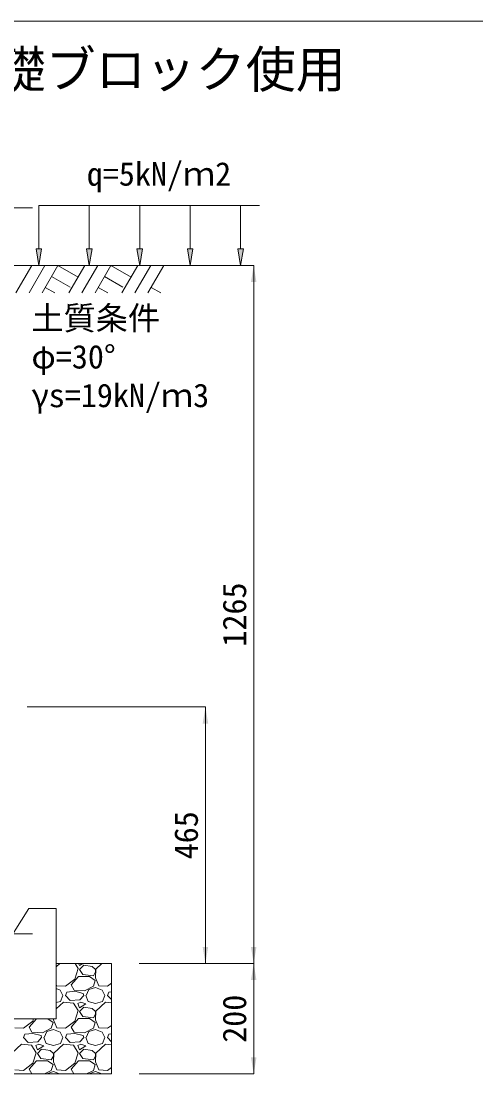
# Model space of a CAD drawing. Units: millimetres at full size. Extents: x 187207 to 255567, y 882048 to 905686.
# Drawn here: x 208944 to 209768, y 899740 to 901648 of the extents above; entities that cross this region are included whole.
import ezdxf
from ezdxf.enums import TextEntityAlignment as Align

# ---------------------------------------------------------------- set-up
doc = ezdxf.new("R2010")
doc.units = ezdxf.units.MM
doc.header["$LTSCALE"] = 20
for name, color, linetype, lineweight in [('0_2', 7, 'Continuous', 20), ('図枠', 5, 'Continuous', 13), ('基礎ブロック', 2, 'Continuous', 13), ('基礎材', 7, 'Continuous', 15), ('寸法線', 7, 'Continuous', 13), ('ﾊｯﾁﾝｸﾞ', 7, 'Continuous', 5)]:
    doc.layers.add(name, color=color, linetype=linetype, lineweight=lineweight)
doc.layers.add('文字', color=7, linetype='Continuous')
doc.styles.add('ＭＳ ゴシック', font='')
doc.styles.get('ＭＳ ゴシック').set_extended_font_data('MS Gothic')

# ---------------------------------------------------------------- blocks, each defined once
blk = doc.blocks.new('filled_arrow')
at = {"color": 0, "linetype": 'Continuous', "lineweight": -2}
blk.add_solid([(7.5, 1.25), (0, 0), (7.5, -1.25)], dxfattribs=at)

msp = doc.modelspace()

# ---------------------------------------------------------------- hatches: boundary and pattern name
at = {"layer": '寸法線'}
for points in [[(208980.79, 901235.37), (208975.79, 901205.37), (208970.79, 901235.37)], [(209072.2, 901235.37), (209067.2, 901205.37), (209062.2, 901235.37)], [(209163.61, 901235.37), (209158.61, 901205.37), (209153.61, 901235.37)], [(209255.03, 901235.37), (209250.03, 901205.37), (209245.03, 901235.37)], [(209346.44, 901235.37), (209341.44, 901205.37), (209336.44, 901235.37)]]:
    msp.add_hatch(color=256, dxfattribs=at).paths.add_polyline_path(points)

# ---------------------------------------------------------------- linework, layer by layer
at = {"layer": '0_2'}
msp.add_line((208904.37, 901205.37), (209304.37, 901205.37), dxfattribs=at)
at = {"layer": '図枠'}
msp.add_line((194897.37, 901648.33), (214497.37, 901648.33), dxfattribs=at)
at = {"layer": '基礎ブロック'}
for p, q in [((208907.37, 899960.37), (208957.37, 900040.37)), ((209007.37, 900040.37), (208957.37, 900040.37)), ((209007.37, 899940.37), (209007.37, 900040.37)), ((209007.37, 899840.37), (209007.37, 899940.37)), ((208312.37, 899840.37), (209007.37, 899840.37))]:
    msp.add_line(p, q, dxfattribs=at)
at = {"layer": '基礎材'}
for p, q in [((209007.37, 899940.37), (209107.37, 899940.37)), ((209107.37, 899740.37), (209107.37, 899940.37)), ((208212.37, 899740.37), (209107.37, 899740.37))]:
    msp.add_line(p, q, dxfattribs=at)
at = {"layer": '寸法線'}
for p, q in [((208754.37, 901310.03), (208964.37, 901310.03)), ((208954.37, 901205.37), (209365.22, 901205.37)), ((209365.22, 899940.37), (209365.22, 901205.37)), ((208954.37, 900405.37), (209277.72, 900405.37)), ((209277.72, 900405.37), (209277.72, 899940.37)), ((208774.37, 899994.36), (208964.37, 899994.36)), ((209157.37, 899940.37), (209365.22, 899940.37)), ((209157.37, 899940.37), (209277.72, 899940.37)), ((209157.37, 899940.37), (209365.22, 899940.37)), ((209365.22, 899940.37), (209365.22, 899740.37)), ((209157.37, 899740.37), (209365.22, 899740.37))]:
    msp.add_line(p, q, dxfattribs=at)
at = {"layer": '寸法線', "lineweight": 9}
for p, q in [((209375.79, 901313.92), (208975.79, 901313.92)), ((208975.79, 901235.37), (208975.79, 901313.92)), ((209067.2, 901235.37), (209067.2, 901313.92)), ((209158.61, 901235.37), (209158.61, 901313.92)), ((209250.03, 901235.37), (209250.03, 901313.92)), ((209341.44, 901235.37), (209341.44, 901313.92))]:
    msp.add_line(p, q, dxfattribs=at)
for points in [[(208980.79, 901235.37), (208975.79, 901205.37), (208970.79, 901235.37)], [(209072.2, 901235.37), (209067.2, 901205.37), (209062.2, 901235.37)], [(209163.61, 901235.37), (209158.61, 901205.37), (209153.61, 901235.37)], [(209255.03, 901235.37), (209250.03, 901205.37), (209245.03, 901235.37)], [(209346.44, 901235.37), (209341.44, 901205.37), (209336.44, 901235.37)]]:
    msp.add_lwpolyline(points, close=True, dxfattribs=at)
at = {"layer": 'ﾊｯﾁﾝｸﾞ', "lineweight": 9}
for p, q in [((208963.02, 901205.36), (208934.37, 901155.74)), ((208986.64, 901205.36), (208957.99, 901155.74)), ((209010.27, 901205.36), (208981.62, 901155.74)), ((209010.27, 901205.36), (209046.83, 901184.25)), ((209059.02, 901205.36), (209030.37, 901155.74)), ((209082.64, 901205.36), (209053.99, 901155.74)), ((209106.27, 901205.36), (209077.62, 901155.74)), ((209106.27, 901205.36), (209142.83, 901184.25)), ((209155.02, 901205.36), (209126.37, 901155.74)), ((209178.64, 901205.36), (209149.99, 901155.74)), ((209202.26, 901205.36), (209173.62, 901155.74)), ((208998.84, 901185.58), (209032.26, 901166.29)), ((209094.84, 901185.58), (209128.26, 901166.29)), ((208987.42, 901165.79), (209004.84, 901155.74)), ((209083.42, 901165.79), (209100.84, 901155.74)), ((209179.42, 901165.79), (209196.83, 901155.74))]:
    msp.add_line(p, q, dxfattribs=at)
at = {"layer": 'ﾊｯﾁﾝｸﾞ'}
for p, q in [((209013.76, 899940.37), (209007.37, 899934.54)), ((209041.08, 899912.24), (209047.17, 899931.29)), ((209047.17, 899931.29), (209041.62, 899940.37)), ((209047.96, 899940.37), (209049.46, 899936.62)), ((209049.46, 899936.62), (209055.7, 899940.37)), ((209057.08, 899937.39), (209049.46, 899929.77)), ((209049.46, 899929.77), (209055.55, 899920.62)), ((209072.32, 899935.1), (209057.08, 899937.39)), ((209078.41, 899929.77), (209072.32, 899935.1)), ((209079.18, 899930.53), (209078.41, 899914.53)), ((209078.41, 899925.19), (209078.41, 899929.77)), ((209089.96, 899940.37), (209079.18, 899930.53)), ((209024.31, 899899.29), (209041.08, 899912.24)), ((209034.22, 899901.57), (209047.93, 899916.81)), ((209047.93, 899916.81), (209067.75, 899916.81)), ((209055.55, 899920.62), (209074.6, 899918.34)), ((209067.75, 899916.81), (209077.65, 899909.95)), ((209074.6, 899918.34), (209078.41, 899925.19)), ((209077.65, 899909.95), (209074.6, 899899.29)), ((209078.41, 899914.53), (209084.51, 899900.05)), ((209007.37, 899902.27), (209008.31, 899900.05)), ((209007.37, 899895.07), (209014.41, 899892.43)), ((209008.31, 899900.05), (209024.31, 899899.29)), ((209014.41, 899892.43), (209018.98, 899882.52)), ((209041.08, 899890.14), (209026.6, 899888.62)), ((209039.55, 899892.43), (209034.22, 899901.57)), ((209058.6, 899890.9), (209039.55, 899892.43)), ((209056.32, 899886.33), (209041.08, 899890.14)), ((209074.6, 899899.29), (209058.6, 899890.9)), ((209061.65, 899882.52), (209066.22, 899893.19)), ((209066.22, 899893.19), (209078.41, 899897)), ((209078.41, 899897), (209090.61, 899892.43)), ((209084.51, 899900.05), (209100.51, 899899.29)), ((209090.61, 899892.43), (209095.18, 899882.52)), ((209100.51, 899899.29), (209107.37, 899904.59)), ((209007.37, 899869.56), (209015.17, 899871.85)), ((209020.5, 899870.33), (209007.37, 899858.34)), ((209015.17, 899871.85), (209018.98, 899882.52)), ((209038.79, 899868.81), (209020.5, 899870.33)), ((209024.31, 899882.52), (209026.6, 899888.62)), ((209032.69, 899873.38), (209024.31, 899882.52)), ((209050.22, 899874.9), (209032.69, 899873.38)), ((209051.74, 899870.33), (209046.41, 899868.04)), ((209057.08, 899882.52), (209050.22, 899874.9)), ((209060.89, 899867.28), (209051.74, 899870.33)), ((209057.08, 899882.52), (209056.32, 899886.33)), ((209060.89, 899882.52), (209065.46, 899871.85)), ((209065.46, 899871.85), (209078.41, 899868.04)), ((209078.41, 899868.04), (209091.37, 899871.85)), ((209096.7, 899870.33), (209079.18, 899854.33)), ((209091.37, 899871.85), (209095.18, 899882.52)), ((209107.37, 899869.44), (209096.7, 899870.33)), ((209100.51, 899882.52), (209102.8, 899888.62)), ((209107.37, 899875.04), (209100.51, 899882.52)), ((209107.37, 899889.1), (209102.8, 899888.62)), ((209047.17, 899855.09), (209038.79, 899868.81)), ((209041.08, 899836.04), (209047.17, 899855.09)), ((209046.41, 899868.04), (209049.46, 899860.42)), ((209049.46, 899860.42), (209060.89, 899867.28)), ((209057.08, 899861.19), (209049.46, 899853.57)), ((209049.46, 899853.57), (209055.55, 899844.42)), ((209072.32, 899858.9), (209057.08, 899861.19)), ((209078.41, 899853.57), (209072.32, 899858.9)), ((209079.18, 899854.33), (209078.41, 899838.33)), ((209078.41, 899848.99), (209078.41, 899853.57)), ((208948.11, 899823.09), (208964.88, 899836.04)), ((208958.02, 899825.37), (208971.52, 899840.37)), ((208964.88, 899836.04), (208966.26, 899840.37)), ((208991.9, 899840.37), (209001.45, 899833.75)), ((209001.45, 899833.75), (208998.4, 899823.09)), ((209002.31, 899840.37), (209002.21, 899838.33)), ((209002.21, 899838.33), (209008.31, 899823.85)), ((209024.31, 899823.09), (209041.08, 899836.04)), ((209034.22, 899825.37), (209047.93, 899840.61)), ((209047.93, 899840.61), (209067.75, 899840.61)), ((209055.55, 899844.42), (209074.6, 899842.14)), ((209067.75, 899840.61), (209077.65, 899833.75)), ((209074.6, 899842.14), (209078.41, 899848.99)), ((209077.65, 899833.75), (209074.6, 899823.09)), ((209078.41, 899838.33), (209084.51, 899823.85)), ((208932.11, 899823.85), (208948.11, 899823.09)), ((208964.88, 899813.94), (208950.4, 899812.42)), ((208963.35, 899816.23), (208958.02, 899825.37)), ((208982.4, 899814.7), (208963.35, 899816.23)), ((208980.12, 899810.13), (208964.88, 899813.94)), ((208998.4, 899823.09), (208982.4, 899814.7)), ((208985.45, 899806.32), (208990.02, 899816.99)), ((208990.02, 899816.99), (209002.21, 899820.8)), ((209002.21, 899820.8), (209014.41, 899816.23)), ((209008.31, 899823.85), (209024.31, 899823.09)), ((209014.41, 899816.23), (209018.98, 899806.32)), ((209041.08, 899813.94), (209026.6, 899812.42)), ((209039.55, 899816.23), (209034.22, 899825.37)), ((209058.6, 899814.7), (209039.55, 899816.23)), ((209056.32, 899810.13), (209041.08, 899813.94)), ((209074.6, 899823.09), (209058.6, 899814.7)), ((209061.65, 899806.32), (209066.22, 899816.99)), ((209066.22, 899816.99), (209078.41, 899820.8)), ((209078.41, 899820.8), (209090.61, 899816.23)), ((209084.51, 899823.85), (209100.51, 899823.09)), ((209090.61, 899816.23), (209095.18, 899806.32)), ((209100.51, 899823.09), (209107.37, 899828.39)), ((208944.3, 899794.13), (208926.78, 899778.13)), ((208962.59, 899792.61), (208944.3, 899794.13)), ((208948.11, 899806.32), (208950.4, 899812.42)), ((208956.49, 899797.18), (208948.11, 899806.32)), ((208974.02, 899798.7), (208956.49, 899797.18)), ((208975.54, 899794.13), (208970.21, 899791.84)), ((208980.88, 899806.32), (208974.02, 899798.7)), ((208984.69, 899791.08), (208975.54, 899794.13)), ((208980.88, 899806.32), (208980.12, 899810.13)), ((208984.69, 899806.32), (208989.26, 899795.65)), ((208989.26, 899795.65), (209002.21, 899791.84)), ((209002.21, 899791.84), (209015.17, 899795.65)), ((209020.5, 899794.13), (209002.98, 899778.13)), ((209015.17, 899795.65), (209018.98, 899806.32)), ((209038.79, 899792.61), (209020.5, 899794.13)), ((209024.31, 899806.32), (209026.6, 899812.42)), ((209032.69, 899797.18), (209024.31, 899806.32)), ((209050.22, 899798.7), (209032.69, 899797.18)), ((209051.74, 899794.13), (209046.41, 899791.84)), ((209057.08, 899806.32), (209050.22, 899798.7)), ((209060.89, 899791.08), (209051.74, 899794.13)), ((209057.08, 899806.32), (209056.32, 899810.13)), ((209060.89, 899806.32), (209065.46, 899795.65)), ((209065.46, 899795.65), (209078.41, 899791.84)), ((209078.41, 899791.84), (209091.37, 899795.65)), ((209096.7, 899794.13), (209079.18, 899778.13)), ((209091.37, 899795.65), (209095.18, 899806.32)), ((209107.37, 899793.24), (209096.7, 899794.13)), ((209100.51, 899806.32), (209102.8, 899812.42)), ((209107.37, 899798.84), (209100.51, 899806.32)), ((209107.37, 899812.9), (209102.8, 899812.42)), ((208970.97, 899778.89), (208962.59, 899792.61)), ((208964.88, 899759.84), (208970.97, 899778.89)), ((208970.21, 899791.84), (208973.26, 899784.22)), ((208973.26, 899784.22), (208984.69, 899791.08)), ((208980.88, 899784.99), (208973.26, 899777.37)), ((208973.26, 899777.37), (208979.35, 899768.22)), ((208996.12, 899782.7), (208980.88, 899784.99)), ((209002.21, 899777.37), (208996.12, 899782.7)), ((209002.98, 899778.13), (209002.21, 899762.13)), ((209002.21, 899772.79), (209002.21, 899777.37)), ((209047.17, 899778.89), (209038.79, 899792.61)), ((209041.08, 899759.84), (209047.17, 899778.89)), ((209046.41, 899791.84), (209049.46, 899784.22)), ((209049.46, 899784.22), (209060.89, 899791.08)), ((209057.08, 899784.99), (209049.46, 899777.37)), ((209049.46, 899777.37), (209055.55, 899768.22)), ((209072.32, 899782.7), (209057.08, 899784.99)), ((209078.41, 899777.37), (209072.32, 899782.7)), ((209079.18, 899778.13), (209078.41, 899762.13)), ((209078.41, 899772.79), (209078.41, 899777.37)), ((208948.11, 899746.89), (208964.88, 899759.84)), ((208958.02, 899749.17), (208971.73, 899764.41)), ((208971.73, 899764.41), (208991.55, 899764.41)), ((208979.35, 899768.22), (208998.4, 899765.94)), ((208991.55, 899764.41), (209001.45, 899757.55)), ((208998.4, 899765.94), (209002.21, 899772.79)), ((209001.45, 899757.55), (208998.4, 899746.89)), ((209002.21, 899762.13), (209008.31, 899747.65)), ((209024.31, 899746.89), (209041.08, 899759.84)), ((209034.22, 899749.17), (209047.93, 899764.41)), ((209047.93, 899764.41), (209067.75, 899764.41)), ((209055.55, 899768.22), (209074.6, 899765.94)), ((209067.75, 899764.41), (209077.65, 899757.55)), ((209074.6, 899765.94), (209078.41, 899772.79)), ((209077.65, 899757.55), (209074.6, 899746.89)), ((209078.41, 899762.13), (209084.51, 899747.65)), ((208932.11, 899747.65), (208948.11, 899746.89)), ((208963.15, 899740.37), (208958.02, 899749.17)), ((208998.4, 899746.89), (208985.97, 899740.37)), ((208989.84, 899740.37), (208990.02, 899740.79)), ((208990.02, 899740.79), (209002.21, 899744.6)), ((209002.21, 899744.6), (209013.49, 899740.37)), ((209008.31, 899747.65), (209024.31, 899746.89)), ((209039.35, 899740.37), (209034.22, 899749.17)), ((209074.6, 899746.89), (209062.17, 899740.37)), ((209066.04, 899740.37), (209066.22, 899740.79)), ((209066.22, 899740.79), (209078.41, 899744.6)), ((209078.41, 899744.6), (209089.69, 899740.37)), ((209084.51, 899747.65), (209100.51, 899746.89)), ((209100.51, 899746.89), (209107.37, 899752.19))]:
    msp.add_line(p, q, dxfattribs=at)

# ---------------------------------------------------------------- block references
at = {"layer": '寸法線', "xscale": 4, "yscale": 4}
for p, rotation in [((209365.22, 901205.37), 270), ((209277.72, 900405.37), 270), ((209277.72, 899940.37), 90), ((209365.22, 899940.37), 90), ((209365.22, 899940.37), 270), ((209365.22, 899740.37), 90)]:
    msp.add_blockref('filled_arrow', p, dxfattribs=dict(at, rotation=rotation))

# ---------------------------------------------------------------- texts
at = {"layer": '寸法線', "style": 'ＭＳ ゴシック'}
for s, p in [('土質条件', (208962.34, 901131.38)), ('φ=30°', (208962.34, 901061.38)), ('γs=19kN/ｍ3', (208962.34, 900991.38))]:
    msp.add_text(s, height=42.72, dxfattribs=at).set_placement(p, align=Align.TOP_LEFT)
for s, p in [('1265', (209330.22, 900572.87)), ('465', (209242.72, 900172.87)), ('200', (209330.22, 899840.37))]:
    msp.add_text(s, height=42.72, rotation=90, dxfattribs=at).set_placement(p, align=Align.MIDDLE_CENTER)
at = {"layer": '文字', "style": 'ＭＳ ゴシック'}
msp.add_text('基礎ブロック使用', height=66.46, dxfattribs=at).set_placement((209532.1, 901507.68), align=Align.BOTTOM_RIGHT)
msp.add_text('q=5kN/ｍ2', height=42.72, dxfattribs=at).set_placement((209062.67, 901337.19), align=Align.BOTTOM_LEFT)

doc.saveas('drawing.dxf')
